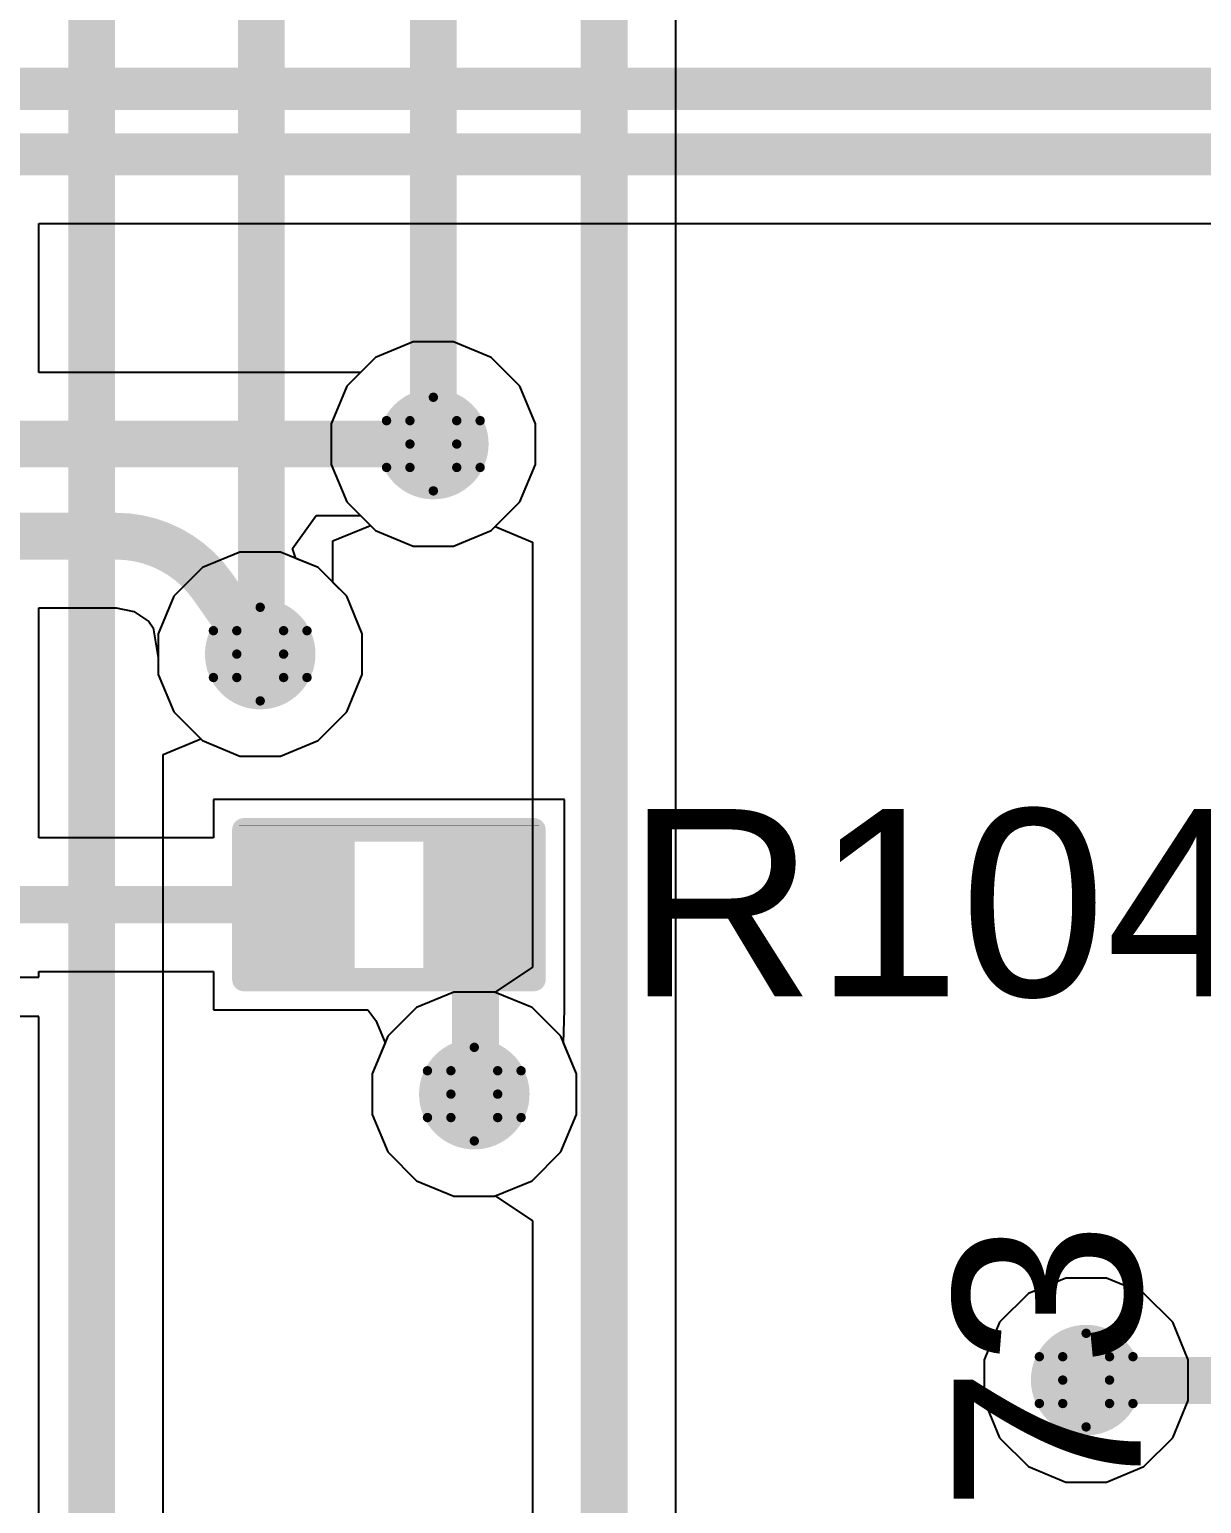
# Model space of a CAD drawing. Header units: inches. Extents: x 24 to 500, y 68 to 269.
# Drawn here: x 359.34 to 365.7, y 151.12 to 159.12 of the extents above; entities that cross this region are included whole.
import ezdxf

# ---------------------------------------------------------------- set-up
doc = ezdxf.new("R2010")
doc.units = ezdxf.units.IN
for name, color, linetype in [('Bottom Layer', 5, 'Continuous'), ('Drill Drawing', 1, 'Continuous'), ('Layer 1', 16, 'Continuous'), ('Layer 2', 76, 'Continuous'), ('Top Layer', 1, 'Continuous'), ('Top Overlay', 2, 'Continuous'), ('Top Paste', 8, 'Continuous'), ('Top Solder', 216, 'Continuous'), ('Via Holes', 16, 'Continuous')]:
    doc.layers.add(name, color=color, linetype=linetype)
doc.styles.add('Arial', font='', dxfattribs={"height": 0.2})
doc.styles.get('Arial').set_extended_font_data('Arial')

# ---------------------------------------------------------------- blocks, each defined once
blk = doc.blocks.new('R___0402_107')
at = {"layer": 'Top Layer'}
for points in [[(-0.6985, -0.3175), (-0.6985, 0.3175), (-0.2413, 0.3175), (-0.2413, -0.3175)], [(0.2413, -0.3175), (0.2413, 0.3175), (0.6985, 0.3175), (0.6985, -0.3175)]]:
    blk.add_hatch(color=1, dxfattribs=at).paths.add_polyline_path(points)
at = {"layer": 'Top Paste'}
for points in [[(-0.6985, -0.3175), (-0.6985, 0.3175), (-0.2413, 0.3175), (-0.2413, -0.3175)], [(0.2413, -0.3175), (0.2413, 0.3175), (0.6985, 0.3175), (0.6985, -0.3175)]]:
    blk.add_hatch(color=8, dxfattribs=at).paths.add_polyline_path(points)
at = {"layer": 'Top Solder'}
for points in [[(-0.7535, -0.3725), (-0.7535, 0.3725), (-0.1863, 0.3725), (-0.1863, -0.3725)], [(0.1863, -0.3725), (0.1863, 0.3725), (0.7535, 0.3725), (0.7535, -0.3725)]]:
    blk.add_hatch(color=216, dxfattribs=at).paths.add_polyline_path(points)
at = {"layer": 'Top Overlay'}
for points in [[(0.7874, 0.4064, 0.127, 0.127, 0), (-0.7874, 0.4064, 0.127, 0.127, 0)], [(-0.7874, 0.4064, 0.127, 0.127, 0), (-0.7874, -0.4064, 0.127, 0.127, 0)], [(0.7874, 0.4064, 0.127, 0.127, 0), (0.7874, -0.4064, 0.127, 0.127, 0)], [(0.7874, -0.4064, 0.127, 0.127, 0), (-0.7874, -0.4064, 0.127, 0.127, 0)], [(0.8128, -0.4318, 0.00323, 0.00323, 0), (-0.8128, -0.4318, 0.00323, 0.00323, 0)]]:
    blk.add_lwpolyline(points, format="xyseb", dxfattribs=at)
for points in [[(-0.8191, 0.4064, 0.0635, 0.0635, 1), (-0.7556, 0.4064, 0.0635, 0.0635, 1)], [(-0.8191, 0.4064, 0.0635, 0.0635, 1), (-0.7556, 0.4064, 0.0635, 0.0635, 1)], [(0.7556, 0.4064, 0.0635, 0.0635, 1), (0.8191, 0.4064, 0.0635, 0.0635, 1)], [(0.7556, 0.4064, 0.0635, 0.0635, 1), (0.8191, 0.4064, 0.0635, 0.0635, 1)], [(-0.8191, -0.4064, 0.0635, 0.0635, 1), (-0.7556, -0.4064, 0.0635, 0.0635, 1)], [(-0.8191, -0.4064, 0.0635, 0.0635, 1), (-0.7556, -0.4064, 0.0635, 0.0635, 1)], [(0.7556, -0.4064, 0.0635, 0.0635, 1), (0.8191, -0.4064, 0.0635, 0.0635, 1)], [(0.7556, -0.4064, 0.0635, 0.0635, 1), (0.8191, -0.4064, 0.0635, 0.0635, 1)], [(-0.8136, -0.4318, 0.00161, 0.00161, 1), (-0.812, -0.4318, 0.00161, 0.00161, 1)], [(0.812, -0.4318, 0.00161, 0.00161, 1), (0.8136, -0.4318, 0.00161, 0.00161, 1)]]:
    blk.add_lwpolyline(points, format="xyseb", close=True, dxfattribs=at)

msp = doc.modelspace()

# ---------------------------------------------------------------- hatches: boundary and pattern name
at = {"layer": 'Bottom Layer'}
h = msp.add_hatch(color=5, dxfattribs=at)
edge = h.paths.add_edge_path()
edge.add_arc((361.5309, 156.8706), 0.3, 0, 360)
h = msp.add_hatch(color=5, dxfattribs=at)
edge = h.paths.add_edge_path()
edge.add_arc((360.5911, 155.7306), 0.3, 0, 360)
h = msp.add_hatch(color=5, dxfattribs=at)
edge = h.paths.add_edge_path()
edge.add_arc((361.7531, 153.3424), 0.3, 0, 360)
h = msp.add_hatch(color=5, dxfattribs=at)
edge = h.paths.add_edge_path()
edge.add_arc((365.0742, 151.7904), 0.3, 0, 360)
at = {"layer": 'Layer 1'}
h = msp.add_hatch(color=16, dxfattribs=at)
edge = h.paths.add_edge_path()
edge.add_arc((361.5309, 156.8706), 0.3, 0, 360)
h = msp.add_hatch(color=16, dxfattribs=at)
edge = h.paths.add_edge_path()
edge.add_arc((360.5911, 155.7306), 0.3, 0, 360)
h = msp.add_hatch(color=16, dxfattribs=at)
edge = h.paths.add_edge_path()
edge.add_arc((361.7531, 153.3424), 0.3, 0, 360)
h = msp.add_hatch(color=16, dxfattribs=at)
edge = h.paths.add_edge_path()
edge.add_arc((365.0742, 151.7904), 0.3, 0, 360)
at = {"layer": 'Layer 2'}
h = msp.add_hatch(color=76, dxfattribs=at)
edge = h.paths.add_edge_path()
edge.add_arc((361.5309, 156.8706), 0.3, 0, 360)
h = msp.add_hatch(color=76, dxfattribs=at)
edge = h.paths.add_edge_path()
edge.add_arc((360.5911, 155.7306), 0.3, 0, 360)
h = msp.add_hatch(color=76, dxfattribs=at)
edge = h.paths.add_edge_path()
edge.add_arc((361.7531, 153.3424), 0.3, 0, 360)
h = msp.add_hatch(color=76, dxfattribs=at)
edge = h.paths.add_edge_path()
edge.add_arc((365.0742, 151.7904), 0.3, 0, 360)
at = {"layer": 'Top Layer'}
h = msp.add_hatch(color=1, dxfattribs=at)
edge = h.paths.add_edge_path()
edge.add_arc((361.5309, 156.8706), 0.3, 0, 360)
h = msp.add_hatch(color=1, dxfattribs=at)
edge = h.paths.add_edge_path()
edge.add_arc((360.5911, 155.7306), 0.3, 0, 360)
h = msp.add_hatch(color=1, dxfattribs=at)
edge = h.paths.add_edge_path()
edge.add_arc((361.7531, 153.3424), 0.3, 0, 360)
h = msp.add_hatch(color=1, dxfattribs=at)
edge = h.paths.add_edge_path()
edge.add_arc((365.0742, 151.7904), 0.3, 0, 360)
at = {"layer": 'Via Holes'}
h = msp.add_hatch(color=7, dxfattribs=at)
edge = h.paths.add_edge_path()
edge.add_arc((361.5309, 156.8706), 0.15, 0, 360)
h = msp.add_hatch(color=7, dxfattribs=at)
edge = h.paths.add_edge_path()
edge.add_arc((360.5911, 155.7306), 0.15, 0, 360)
h = msp.add_hatch(color=7, dxfattribs=at)
edge = h.paths.add_edge_path()
edge.add_arc((361.7531, 153.3424), 0.15, 0, 360)
h = msp.add_hatch(color=7, dxfattribs=at)
edge = h.paths.add_edge_path()
edge.add_arc((365.0742, 151.7904), 0.15, 0, 360)

# ---------------------------------------------------------------- linework, layer by layer
at = {"layer": 'Bottom Layer'}
for p, q in [((362.8465, 148.2656), (362.8465, 160.2002)), ((360.9859, 156.345), (361.1889, 156.4291)), ((361.1889, 156.4291), (361.2171, 156.4009)), ((361.2171, 156.4009), (361.4207, 156.3166)), ((361.6411, 156.3166), (361.8447, 156.4009)), ((361.8447, 156.4009), (361.8665, 156.4228)), ((361.8665, 156.4228), (362.0695, 156.3387)), ((360.9859, 156.1193), (360.9859, 156.345)), ((362.0695, 156.3387), (362.0695, 154.0307)), ((361.4207, 156.3166), (361.6411, 156.3166)), ((361.0608, 156.0444), (360.9859, 156.1193)), ((361.1451, 155.8408), (361.0608, 156.0444)), ((361.1451, 155.6204), (361.1451, 155.8408)), ((361.0608, 155.4168), (361.1451, 155.6204)), ((360.9049, 155.2609), (361.0608, 155.4168)), ((360.0652, 155.186), (360.2682, 155.2701)), ((360.2682, 155.2701), (360.2773, 155.2609)), ((360.2773, 155.2609), (360.4809, 155.1766)), ((360.7013, 155.1766), (360.9049, 155.2609)), ((360.0652, 150.3882), (360.0652, 155.186)), ((360.4809, 155.1766), (360.7013, 155.1766)), ((362.0695, 154.0307), (361.8665, 153.895)), ((361.6429, 153.8964), (361.4392, 153.8121)), ((361.8633, 153.8964), (361.6429, 153.8964)), ((361.8665, 153.895), (361.8633, 153.8964)), ((361.4392, 153.8121), (361.2834, 153.6562)), ((361.2834, 153.6562), (361.1991, 153.4526)), ((361.1991, 153.4526), (361.1991, 153.2322)), ((361.1991, 153.2322), (361.2834, 153.0286)), ((361.2834, 153.0286), (361.4392, 152.8727)), ((361.4392, 152.8727), (361.6429, 152.7884)), ((361.6429, 152.7884), (361.8633, 152.7884)), ((361.8633, 152.7884), (361.8665, 152.7898)), ((361.8665, 152.7898), (362.0695, 152.6541)), ((362.0695, 152.6541), (362.0695, 148.2656))]:
    msp.add_line(p, q, dxfattribs=at)
for points in [[(359.6767, 143.7767, 0.254, 0.254, 0), (359.6767, 163.4744, 0.254, 0.254, 0)], [(361.5309, 156.8706, 0.254, 0.254, 0), (361.5309, 163.4744, 0.254, 0.254, 0)], [(360.5975, 155.737, 0.254, 0.254, 0), (360.5975, 163.468, 0.254, 0.254, 0)], [(362.458, 147.8706, 0.254, 0.254, 0), (362.458, 160.2002, 0.254, 0.254, 0)], [(360.5911, 155.7306, 0.254, 0.254, 0), (360.5975, 155.737, 0.254, 0.254, 0)]]:
    msp.add_lwpolyline(points, format="xyseb", dxfattribs=at)
for points in [[(361.4674, 156.8706, 0.127, 0.127, 1), (361.5944, 156.8706, 0.127, 0.127, 1)], [(360.5276, 155.7306, 0.127, 0.127, 1), (360.6546, 155.7306, 0.127, 0.127, 1)], [(360.534, 155.737, 0.127, 0.127, 1), (360.661, 155.737, 0.127, 0.127, 1)], [(360.534, 155.737, 0.127, 0.127, 1), (360.661, 155.737, 0.127, 0.127, 1)]]:
    msp.add_lwpolyline(points, format="xyseb", close=True, dxfattribs=at)
at = {"layer": 'Drill Drawing'}
for points in [[(361.4039, 156.9976, 0.0508, 0.0508, 0), (361.5309, 157.1246, 0.0508, 0.0508, 0)], [(361.5309, 157.1246, 0.0508, 0.0508, 0), (361.6579, 156.9976, 0.0508, 0.0508, 0)], [(361.2769, 156.9976, 0.0508, 0.0508, 0), (361.4039, 156.8706, 0.0508, 0.0508, 0)], [(361.2769, 156.9976, 0.0508, 0.0508, 0), (361.4039, 156.9976, 0.0508, 0.0508, 0)], [(361.6579, 156.9976, 0.0508, 0.0508, 0), (361.7849, 156.9976, 0.0508, 0.0508, 0)], [(361.6579, 156.8706, 0.0508, 0.0508, 0), (361.7849, 156.9976, 0.0508, 0.0508, 0)], [(361.2769, 156.7436, 0.0508, 0.0508, 0), (361.4039, 156.8706, 0.0508, 0.0508, 0)], [(361.6579, 156.8706, 0.0508, 0.0508, 0), (361.7849, 156.7436, 0.0508, 0.0508, 0)], [(361.2769, 156.7436, 0.0508, 0.0508, 0), (361.4039, 156.7436, 0.0508, 0.0508, 0)], [(361.4039, 156.7436, 0.0508, 0.0508, 0), (361.5309, 156.6166, 0.0508, 0.0508, 0)], [(361.5309, 156.6166, 0.0508, 0.0508, 0), (361.6579, 156.7436, 0.0508, 0.0508, 0)], [(361.6579, 156.7436, 0.0508, 0.0508, 0), (361.7849, 156.7436, 0.0508, 0.0508, 0)], [(360.4641, 155.8576, 0.0508, 0.0508, 0), (360.5911, 155.9846, 0.0508, 0.0508, 0)], [(360.5911, 155.9846, 0.0508, 0.0508, 0), (360.7181, 155.8576, 0.0508, 0.0508, 0)], [(360.3371, 155.8576, 0.0508, 0.0508, 0), (360.4641, 155.7306, 0.0508, 0.0508, 0)], [(360.3371, 155.8576, 0.0508, 0.0508, 0), (360.4641, 155.8576, 0.0508, 0.0508, 0)], [(360.7181, 155.8576, 0.0508, 0.0508, 0), (360.8451, 155.8576, 0.0508, 0.0508, 0)], [(360.7181, 155.7306, 0.0508, 0.0508, 0), (360.8451, 155.8576, 0.0508, 0.0508, 0)], [(360.3371, 155.6036, 0.0508, 0.0508, 0), (360.4641, 155.7306, 0.0508, 0.0508, 0)], [(360.7181, 155.7306, 0.0508, 0.0508, 0), (360.8451, 155.6036, 0.0508, 0.0508, 0)], [(360.3371, 155.6036, 0.0508, 0.0508, 0), (360.4641, 155.6036, 0.0508, 0.0508, 0)], [(360.4641, 155.6036, 0.0508, 0.0508, 0), (360.5911, 155.4766, 0.0508, 0.0508, 0)], [(360.5911, 155.4766, 0.0508, 0.0508, 0), (360.7181, 155.6036, 0.0508, 0.0508, 0)], [(360.7181, 155.6036, 0.0508, 0.0508, 0), (360.8451, 155.6036, 0.0508, 0.0508, 0)], [(361.6261, 153.4694, 0.0508, 0.0508, 0), (361.7531, 153.5964, 0.0508, 0.0508, 0)], [(361.7531, 153.5964, 0.0508, 0.0508, 0), (361.8801, 153.4694, 0.0508, 0.0508, 0)], [(361.4991, 153.4694, 0.0508, 0.0508, 0), (361.6261, 153.3424, 0.0508, 0.0508, 0)], [(361.4991, 153.4694, 0.0508, 0.0508, 0), (361.6261, 153.4694, 0.0508, 0.0508, 0)], [(361.8801, 153.4694, 0.0508, 0.0508, 0), (362.0071, 153.4694, 0.0508, 0.0508, 0)], [(361.8801, 153.3424, 0.0508, 0.0508, 0), (362.0071, 153.4694, 0.0508, 0.0508, 0)], [(361.4991, 153.2154, 0.0508, 0.0508, 0), (361.6261, 153.3424, 0.0508, 0.0508, 0)], [(361.8801, 153.3424, 0.0508, 0.0508, 0), (362.0071, 153.2154, 0.0508, 0.0508, 0)], [(361.4991, 153.2154, 0.0508, 0.0508, 0), (361.6261, 153.2154, 0.0508, 0.0508, 0)], [(361.6261, 153.2154, 0.0508, 0.0508, 0), (361.7531, 153.0884, 0.0508, 0.0508, 0)], [(361.7531, 153.0884, 0.0508, 0.0508, 0), (361.8801, 153.2154, 0.0508, 0.0508, 0)], [(361.8801, 153.2154, 0.0508, 0.0508, 0), (362.0071, 153.2154, 0.0508, 0.0508, 0)], [(364.9472, 151.9174, 0.0508, 0.0508, 0), (365.0742, 152.0444, 0.0508, 0.0508, 0)], [(365.0742, 152.0444, 0.0508, 0.0508, 0), (365.2012, 151.9174, 0.0508, 0.0508, 0)], [(364.8202, 151.9174, 0.0508, 0.0508, 0), (364.9472, 151.7904, 0.0508, 0.0508, 0)], [(364.8202, 151.9174, 0.0508, 0.0508, 0), (364.9472, 151.9174, 0.0508, 0.0508, 0)], [(365.2012, 151.9174, 0.0508, 0.0508, 0), (365.3282, 151.9174, 0.0508, 0.0508, 0)], [(365.2012, 151.7904, 0.0508, 0.0508, 0), (365.3282, 151.9174, 0.0508, 0.0508, 0)], [(364.8202, 151.6634, 0.0508, 0.0508, 0), (364.9472, 151.7904, 0.0508, 0.0508, 0)], [(365.2012, 151.7904, 0.0508, 0.0508, 0), (365.3282, 151.6634, 0.0508, 0.0508, 0)], [(364.8202, 151.6634, 0.0508, 0.0508, 0), (364.9472, 151.6634, 0.0508, 0.0508, 0)], [(364.9472, 151.6634, 0.0508, 0.0508, 0), (365.0742, 151.5364, 0.0508, 0.0508, 0)], [(365.0742, 151.5364, 0.0508, 0.0508, 0), (365.2012, 151.6634, 0.0508, 0.0508, 0)], [(365.2012, 151.6634, 0.0508, 0.0508, 0), (365.3282, 151.6634, 0.0508, 0.0508, 0)]]:
    msp.add_lwpolyline(points, format="xyseb", dxfattribs=at)
for points in [[(361.5182, 157.1246, 0.0254, 0.0254, 1), (361.5436, 157.1246, 0.0254, 0.0254, 1)], [(361.5182, 157.1246, 0.0254, 0.0254, 1), (361.5436, 157.1246, 0.0254, 0.0254, 1)], [(361.2642, 156.9976, 0.0254, 0.0254, 1), (361.2896, 156.9976, 0.0254, 0.0254, 1)], [(361.2642, 156.9976, 0.0254, 0.0254, 1), (361.2896, 156.9976, 0.0254, 0.0254, 1)], [(361.3912, 156.9976, 0.0254, 0.0254, 1), (361.4166, 156.9976, 0.0254, 0.0254, 1)], [(361.3912, 156.9976, 0.0254, 0.0254, 1), (361.4166, 156.9976, 0.0254, 0.0254, 1)], [(361.6452, 156.9976, 0.0254, 0.0254, 1), (361.6706, 156.9976, 0.0254, 0.0254, 1)], [(361.6452, 156.9976, 0.0254, 0.0254, 1), (361.6706, 156.9976, 0.0254, 0.0254, 1)], [(361.7722, 156.9976, 0.0254, 0.0254, 1), (361.7976, 156.9976, 0.0254, 0.0254, 1)], [(361.7722, 156.9976, 0.0254, 0.0254, 1), (361.7976, 156.9976, 0.0254, 0.0254, 1)], [(361.3912, 156.8706, 0.0254, 0.0254, 1), (361.4166, 156.8706, 0.0254, 0.0254, 1)], [(361.3912, 156.8706, 0.0254, 0.0254, 1), (361.4166, 156.8706, 0.0254, 0.0254, 1)], [(361.6452, 156.8706, 0.0254, 0.0254, 1), (361.6706, 156.8706, 0.0254, 0.0254, 1)], [(361.6452, 156.8706, 0.0254, 0.0254, 1), (361.6706, 156.8706, 0.0254, 0.0254, 1)], [(361.2642, 156.7436, 0.0254, 0.0254, 1), (361.2896, 156.7436, 0.0254, 0.0254, 1)], [(361.2642, 156.7436, 0.0254, 0.0254, 1), (361.2896, 156.7436, 0.0254, 0.0254, 1)], [(361.3912, 156.7436, 0.0254, 0.0254, 1), (361.4166, 156.7436, 0.0254, 0.0254, 1)], [(361.3912, 156.7436, 0.0254, 0.0254, 1), (361.4166, 156.7436, 0.0254, 0.0254, 1)], [(361.6452, 156.7436, 0.0254, 0.0254, 1), (361.6706, 156.7436, 0.0254, 0.0254, 1)], [(361.6452, 156.7436, 0.0254, 0.0254, 1), (361.6706, 156.7436, 0.0254, 0.0254, 1)], [(361.7722, 156.7436, 0.0254, 0.0254, 1), (361.7976, 156.7436, 0.0254, 0.0254, 1)], [(361.7722, 156.7436, 0.0254, 0.0254, 1), (361.7976, 156.7436, 0.0254, 0.0254, 1)], [(361.5182, 156.6166, 0.0254, 0.0254, 1), (361.5436, 156.6166, 0.0254, 0.0254, 1)], [(361.5182, 156.6166, 0.0254, 0.0254, 1), (361.5436, 156.6166, 0.0254, 0.0254, 1)], [(360.5784, 155.9846, 0.0254, 0.0254, 1), (360.6038, 155.9846, 0.0254, 0.0254, 1)], [(360.5784, 155.9846, 0.0254, 0.0254, 1), (360.6038, 155.9846, 0.0254, 0.0254, 1)], [(360.3244, 155.8576, 0.0254, 0.0254, 1), (360.3498, 155.8576, 0.0254, 0.0254, 1)], [(360.3244, 155.8576, 0.0254, 0.0254, 1), (360.3498, 155.8576, 0.0254, 0.0254, 1)], [(360.4514, 155.8576, 0.0254, 0.0254, 1), (360.4768, 155.8576, 0.0254, 0.0254, 1)], [(360.4514, 155.8576, 0.0254, 0.0254, 1), (360.4768, 155.8576, 0.0254, 0.0254, 1)], [(360.7054, 155.8576, 0.0254, 0.0254, 1), (360.7308, 155.8576, 0.0254, 0.0254, 1)], [(360.7054, 155.8576, 0.0254, 0.0254, 1), (360.7308, 155.8576, 0.0254, 0.0254, 1)], [(360.8324, 155.8576, 0.0254, 0.0254, 1), (360.8578, 155.8576, 0.0254, 0.0254, 1)], [(360.8324, 155.8576, 0.0254, 0.0254, 1), (360.8578, 155.8576, 0.0254, 0.0254, 1)], [(360.4514, 155.7306, 0.0254, 0.0254, 1), (360.4768, 155.7306, 0.0254, 0.0254, 1)], [(360.4514, 155.7306, 0.0254, 0.0254, 1), (360.4768, 155.7306, 0.0254, 0.0254, 1)], [(360.7054, 155.7306, 0.0254, 0.0254, 1), (360.7308, 155.7306, 0.0254, 0.0254, 1)], [(360.7054, 155.7306, 0.0254, 0.0254, 1), (360.7308, 155.7306, 0.0254, 0.0254, 1)], [(360.3244, 155.6036, 0.0254, 0.0254, 1), (360.3498, 155.6036, 0.0254, 0.0254, 1)], [(360.3244, 155.6036, 0.0254, 0.0254, 1), (360.3498, 155.6036, 0.0254, 0.0254, 1)], [(360.4514, 155.6036, 0.0254, 0.0254, 1), (360.4768, 155.6036, 0.0254, 0.0254, 1)], [(360.4514, 155.6036, 0.0254, 0.0254, 1), (360.4768, 155.6036, 0.0254, 0.0254, 1)], [(360.7054, 155.6036, 0.0254, 0.0254, 1), (360.7308, 155.6036, 0.0254, 0.0254, 1)], [(360.7054, 155.6036, 0.0254, 0.0254, 1), (360.7308, 155.6036, 0.0254, 0.0254, 1)], [(360.8324, 155.6036, 0.0254, 0.0254, 1), (360.8578, 155.6036, 0.0254, 0.0254, 1)], [(360.8324, 155.6036, 0.0254, 0.0254, 1), (360.8578, 155.6036, 0.0254, 0.0254, 1)], [(360.5784, 155.4766, 0.0254, 0.0254, 1), (360.6038, 155.4766, 0.0254, 0.0254, 1)], [(360.5784, 155.4766, 0.0254, 0.0254, 1), (360.6038, 155.4766, 0.0254, 0.0254, 1)], [(361.7404, 153.5964, 0.0254, 0.0254, 1), (361.7658, 153.5964, 0.0254, 0.0254, 1)], [(361.7404, 153.5964, 0.0254, 0.0254, 1), (361.7658, 153.5964, 0.0254, 0.0254, 1)], [(361.4864, 153.4694, 0.0254, 0.0254, 1), (361.5118, 153.4694, 0.0254, 0.0254, 1)], [(361.4864, 153.4694, 0.0254, 0.0254, 1), (361.5118, 153.4694, 0.0254, 0.0254, 1)], [(361.6134, 153.4694, 0.0254, 0.0254, 1), (361.6388, 153.4694, 0.0254, 0.0254, 1)], [(361.6134, 153.4694, 0.0254, 0.0254, 1), (361.6388, 153.4694, 0.0254, 0.0254, 1)], [(361.8674, 153.4694, 0.0254, 0.0254, 1), (361.8928, 153.4694, 0.0254, 0.0254, 1)], [(361.8674, 153.4694, 0.0254, 0.0254, 1), (361.8928, 153.4694, 0.0254, 0.0254, 1)], [(361.9944, 153.4694, 0.0254, 0.0254, 1), (362.0198, 153.4694, 0.0254, 0.0254, 1)], [(361.9944, 153.4694, 0.0254, 0.0254, 1), (362.0198, 153.4694, 0.0254, 0.0254, 1)], [(361.6134, 153.3424, 0.0254, 0.0254, 1), (361.6388, 153.3424, 0.0254, 0.0254, 1)], [(361.6134, 153.3424, 0.0254, 0.0254, 1), (361.6388, 153.3424, 0.0254, 0.0254, 1)], [(361.8674, 153.3424, 0.0254, 0.0254, 1), (361.8928, 153.3424, 0.0254, 0.0254, 1)], [(361.8674, 153.3424, 0.0254, 0.0254, 1), (361.8928, 153.3424, 0.0254, 0.0254, 1)], [(361.4864, 153.2154, 0.0254, 0.0254, 1), (361.5118, 153.2154, 0.0254, 0.0254, 1)], [(361.4864, 153.2154, 0.0254, 0.0254, 1), (361.5118, 153.2154, 0.0254, 0.0254, 1)], [(361.6134, 153.2154, 0.0254, 0.0254, 1), (361.6388, 153.2154, 0.0254, 0.0254, 1)], [(361.6134, 153.2154, 0.0254, 0.0254, 1), (361.6388, 153.2154, 0.0254, 0.0254, 1)], [(361.8674, 153.2154, 0.0254, 0.0254, 1), (361.8928, 153.2154, 0.0254, 0.0254, 1)], [(361.8674, 153.2154, 0.0254, 0.0254, 1), (361.8928, 153.2154, 0.0254, 0.0254, 1)], [(361.9944, 153.2154, 0.0254, 0.0254, 1), (362.0198, 153.2154, 0.0254, 0.0254, 1)], [(361.9944, 153.2154, 0.0254, 0.0254, 1), (362.0198, 153.2154, 0.0254, 0.0254, 1)], [(361.7404, 153.0884, 0.0254, 0.0254, 1), (361.7658, 153.0884, 0.0254, 0.0254, 1)], [(361.7404, 153.0884, 0.0254, 0.0254, 1), (361.7658, 153.0884, 0.0254, 0.0254, 1)], [(365.0615, 152.0444, 0.0254, 0.0254, 1), (365.0869, 152.0444, 0.0254, 0.0254, 1)], [(365.0615, 152.0444, 0.0254, 0.0254, 1), (365.0869, 152.0444, 0.0254, 0.0254, 1)], [(364.8075, 151.9174, 0.0254, 0.0254, 1), (364.8329, 151.9174, 0.0254, 0.0254, 1)], [(364.8075, 151.9174, 0.0254, 0.0254, 1), (364.8329, 151.9174, 0.0254, 0.0254, 1)], [(364.9345, 151.9174, 0.0254, 0.0254, 1), (364.9599, 151.9174, 0.0254, 0.0254, 1)], [(364.9345, 151.9174, 0.0254, 0.0254, 1), (364.9599, 151.9174, 0.0254, 0.0254, 1)], [(365.1885, 151.9174, 0.0254, 0.0254, 1), (365.2139, 151.9174, 0.0254, 0.0254, 1)], [(365.1885, 151.9174, 0.0254, 0.0254, 1), (365.2139, 151.9174, 0.0254, 0.0254, 1)], [(365.3155, 151.9174, 0.0254, 0.0254, 1), (365.3409, 151.9174, 0.0254, 0.0254, 1)], [(365.3155, 151.9174, 0.0254, 0.0254, 1), (365.3409, 151.9174, 0.0254, 0.0254, 1)], [(364.9345, 151.7904, 0.0254, 0.0254, 1), (364.9599, 151.7904, 0.0254, 0.0254, 1)], [(364.9345, 151.7904, 0.0254, 0.0254, 1), (364.9599, 151.7904, 0.0254, 0.0254, 1)], [(365.1885, 151.7904, 0.0254, 0.0254, 1), (365.2139, 151.7904, 0.0254, 0.0254, 1)], [(365.1885, 151.7904, 0.0254, 0.0254, 1), (365.2139, 151.7904, 0.0254, 0.0254, 1)], [(364.8075, 151.6634, 0.0254, 0.0254, 1), (364.8329, 151.6634, 0.0254, 0.0254, 1)], [(364.8075, 151.6634, 0.0254, 0.0254, 1), (364.8329, 151.6634, 0.0254, 0.0254, 1)], [(364.9345, 151.6634, 0.0254, 0.0254, 1), (364.9599, 151.6634, 0.0254, 0.0254, 1)], [(364.9345, 151.6634, 0.0254, 0.0254, 1), (364.9599, 151.6634, 0.0254, 0.0254, 1)], [(365.1885, 151.6634, 0.0254, 0.0254, 1), (365.2139, 151.6634, 0.0254, 0.0254, 1)], [(365.1885, 151.6634, 0.0254, 0.0254, 1), (365.2139, 151.6634, 0.0254, 0.0254, 1)], [(365.3155, 151.6634, 0.0254, 0.0254, 1), (365.3409, 151.6634, 0.0254, 0.0254, 1)], [(365.3155, 151.6634, 0.0254, 0.0254, 1), (365.3409, 151.6634, 0.0254, 0.0254, 1)], [(365.0615, 151.5364, 0.0254, 0.0254, 1), (365.0869, 151.5364, 0.0254, 0.0254, 1)], [(365.0615, 151.5364, 0.0254, 0.0254, 1), (365.0869, 151.5364, 0.0254, 0.0254, 1)]]:
    msp.add_lwpolyline(points, format="xyseb", close=True, dxfattribs=at)
at = {"layer": 'Layer 1'}
for p, q in [((361.4207, 157.4246), (361.2171, 157.3403)), ((361.6411, 157.4246), (361.4207, 157.4246)), ((361.8447, 157.3403), (361.6411, 157.4246)), ((361.2171, 157.3403), (361.0612, 157.1844)), ((362.0006, 157.1844), (361.8447, 157.3403)), ((361.0612, 157.1844), (360.9769, 156.9808)), ((362.0849, 156.9808), (362.0006, 157.1844)), ((360.9769, 156.9808), (360.9769, 156.7604)), ((362.0849, 156.7604), (362.0849, 156.9808)), ((360.9769, 156.7604), (361.0612, 156.5568)), ((362.0006, 156.5568), (362.0849, 156.7604)), ((361.0612, 156.5568), (361.2171, 156.4009)), ((361.8447, 156.4009), (362.0006, 156.5568)), ((361.2171, 156.4009), (361.4207, 156.3166)), ((361.6411, 156.3166), (361.8447, 156.4009)), ((360.4809, 156.2846), (360.2773, 156.2003)), ((360.7013, 156.2846), (360.4809, 156.2846)), ((360.9049, 156.2003), (360.7013, 156.2846)), ((361.4207, 156.3166), (361.6411, 156.3166)), ((360.2773, 156.2003), (360.1214, 156.0444)), ((361.0608, 156.0444), (360.9049, 156.2003)), ((360.1214, 156.0444), (360.0371, 155.8408)), ((361.1451, 155.8408), (361.0608, 156.0444)), ((360.0371, 155.8408), (360.0371, 155.6204)), ((361.1451, 155.6204), (361.1451, 155.8408)), ((360.0371, 155.6204), (360.1214, 155.4168)), ((361.0608, 155.4168), (361.1451, 155.6204)), ((360.1214, 155.4168), (360.2773, 155.2609)), ((360.9049, 155.2609), (361.0608, 155.4168)), ((360.2773, 155.2609), (360.4809, 155.1766)), ((360.7013, 155.1766), (360.9049, 155.2609)), ((360.4809, 155.1766), (360.7013, 155.1766)), ((361.6429, 153.8964), (361.4392, 153.8121)), ((361.8633, 153.8964), (361.6429, 153.8964)), ((362.0669, 153.8121), (361.8633, 153.8964)), ((361.4392, 153.8121), (361.2834, 153.6562)), ((362.2227, 153.6562), (362.0669, 153.8121)), ((361.2834, 153.6562), (361.1991, 153.4526)), ((362.3071, 153.4526), (362.2227, 153.6562)), ((361.1991, 153.4526), (361.1991, 153.2322)), ((362.3071, 153.2322), (362.3071, 153.4526)), ((361.1991, 153.2322), (361.2834, 153.0286)), ((362.2227, 153.0286), (362.3071, 153.2322)), ((361.2834, 153.0286), (361.4392, 152.8727)), ((362.0669, 152.8727), (362.2227, 153.0286)), ((361.4392, 152.8727), (361.6429, 152.7884)), ((361.8633, 152.7884), (362.0669, 152.8727)), ((361.6429, 152.7884), (361.8633, 152.7884))]:
    msp.add_line(p, q, dxfattribs=at)
at = {"layer": 'Layer 2'}
for p, q in [((361.4207, 157.4246), (361.2171, 157.3403)), ((361.6411, 157.4246), (361.4207, 157.4246)), ((361.8447, 157.3403), (361.6411, 157.4246)), ((361.2171, 157.3403), (361.0612, 157.1844)), ((362.0006, 157.1844), (361.8447, 157.3403)), ((361.0612, 157.1844), (360.9769, 156.9808)), ((362.0849, 156.9808), (362.0006, 157.1844)), ((360.9769, 156.9808), (360.9769, 156.7604)), ((362.0849, 156.7604), (362.0849, 156.9808)), ((360.9769, 156.7604), (361.0612, 156.5568)), ((362.0006, 156.5568), (362.0849, 156.7604)), ((361.0612, 156.5568), (361.2171, 156.4009)), ((361.8447, 156.4009), (362.0006, 156.5568)), ((361.2171, 156.4009), (361.4207, 156.3166)), ((361.6411, 156.3166), (361.8447, 156.4009)), ((360.4809, 156.2846), (360.2773, 156.2003)), ((360.7013, 156.2846), (360.4809, 156.2846)), ((360.9049, 156.2003), (360.7013, 156.2846)), ((361.4207, 156.3166), (361.6411, 156.3166)), ((360.2773, 156.2003), (360.1214, 156.0444)), ((361.0608, 156.0444), (360.9049, 156.2003)), ((360.1214, 156.0444), (360.0371, 155.8408)), ((361.1451, 155.8408), (361.0608, 156.0444)), ((360.0371, 155.8408), (360.0371, 155.6204)), ((361.1451, 155.6204), (361.1451, 155.8408)), ((360.0371, 155.6204), (360.1214, 155.4168)), ((361.0608, 155.4168), (361.1451, 155.6204)), ((360.1214, 155.4168), (360.2773, 155.2609)), ((360.9049, 155.2609), (361.0608, 155.4168)), ((360.2773, 155.2609), (360.4809, 155.1766)), ((360.7013, 155.1766), (360.9049, 155.2609)), ((360.4809, 155.1766), (360.7013, 155.1766)), ((364.964, 152.3444), (364.7604, 152.2601)), ((365.1844, 152.3444), (364.964, 152.3444)), ((365.388, 152.2601), (365.1844, 152.3444)), ((364.7604, 152.2601), (364.6045, 152.1042)), ((365.5439, 152.1042), (365.388, 152.2601)), ((364.6045, 152.1042), (364.5202, 151.9006)), ((365.6282, 151.9006), (365.5439, 152.1042)), ((364.5202, 151.9006), (364.5202, 151.6802)), ((365.6282, 151.6802), (365.6282, 151.9006)), ((364.5202, 151.6802), (364.6045, 151.4766)), ((365.5439, 151.4766), (365.6282, 151.6802)), ((364.6045, 151.4766), (364.7604, 151.3207)), ((365.388, 151.3207), (365.5439, 151.4766)), ((364.7604, 151.3207), (364.964, 151.2364)), ((365.1844, 151.2364), (365.388, 151.3207)), ((364.964, 151.2364), (365.1844, 151.2364))]:
    msp.add_line(p, q, dxfattribs=at)
at = {"layer": 'Top Layer'}
for p, q in [((359.3892, 157.2591), (359.3892, 158.0673)), ((359.3892, 158.0673), (362.7265, 158.0673)), ((362.7265, 158.0673), (362.7265, 158.0673)), ((362.7265, 158.0673), (362.7265, 158.0673)), ((362.7265, 158.0673), (362.8714, 158.0673)), ((362.8714, 158.0673), (362.8726, 158.0675)), ((362.8726, 158.0675), (362.8737, 158.0673)), ((362.8737, 158.0673), (370.6117, 158.0673)), ((361.4207, 157.4246), (361.2171, 157.3403)), ((361.6411, 157.4246), (361.4207, 157.4246)), ((361.8447, 157.3403), (361.6411, 157.4246)), ((361.2171, 157.3403), (361.1359, 157.2591)), ((362.0006, 157.1844), (361.8447, 157.3403)), ((361.1359, 157.2591), (359.3892, 157.2591)), ((362.0849, 156.9808), (362.0006, 157.1844)), ((362.0849, 156.7604), (362.0849, 156.9808)), ((362.0006, 156.5568), (362.0849, 156.7604)), ((360.7664, 156.3043), (360.8954, 156.4821)), ((360.8954, 156.4821), (361.1359, 156.4821)), ((361.1359, 156.4821), (361.2171, 156.4009)), ((361.8447, 156.4009), (362.0006, 156.5568)), ((361.2171, 156.4009), (361.4207, 156.3166)), ((361.6411, 156.3166), (361.8447, 156.4009)), ((360.7841, 156.2503), (360.7664, 156.3043)), ((360.9049, 156.2003), (360.7841, 156.2503)), ((361.4207, 156.3166), (361.6411, 156.3166)), ((361.0608, 156.0444), (360.9049, 156.2003)), ((361.1451, 155.8408), (361.0608, 156.0444)), ((359.3892, 154.7332), (359.3892, 155.9821)), ((359.3892, 155.9821), (359.8085, 155.9821)), ((359.8085, 155.9821), (359.8085, 155.9817)), ((359.8085, 155.9817), (359.9046, 155.9626)), ((359.9046, 155.9626), (359.9861, 155.9082)), ((359.9861, 155.9082), (360.01, 155.8724)), ((360.01, 155.8724), (360.0371, 155.7101)), ((361.1451, 155.6204), (361.1451, 155.8408)), ((360.0371, 155.7101), (360.0371, 155.6204)), ((360.0371, 155.6204), (360.1214, 155.4168)), ((361.0608, 155.4168), (361.1451, 155.6204)), ((360.1214, 155.4168), (360.2773, 155.2609)), ((360.9049, 155.2609), (361.0608, 155.4168)), ((360.2773, 155.2609), (360.4809, 155.1766)), ((360.7013, 155.1766), (360.9049, 155.2609)), ((360.4809, 155.1766), (360.7013, 155.1766)), ((362.2421, 154.9421), (360.3371, 154.9421)), ((360.3371, 154.9421), (360.3371, 154.7332)), ((362.2421, 153.7991), (362.2421, 154.9421)), ((360.3371, 154.7332), (359.3892, 154.7332)), ((359.3892, 153.9766), (359.3892, 154.008)), ((359.3892, 154.008), (360.3371, 154.008)), ((360.3371, 154.008), (360.3371, 153.7991)), ((357.3212, 153.9766), (359.3892, 153.9766)), ((359.3892, 153.7646), (357.3212, 153.7646)), ((359.3892, 152.4766), (359.3892, 153.7646)), ((360.3371, 153.7991), (361.1748, 153.7991)), ((361.1748, 153.7991), (361.2178, 153.7425)), ((362.2372, 153.6213), (362.2421, 153.7991)), ((362.2421, 153.7991), (362.2421, 153.7991)), ((361.2178, 153.7425), (361.2689, 153.6213)), ((361.2689, 153.6213), (361.1991, 153.4526)), ((362.3071, 153.4526), (362.2372, 153.6213)), ((361.1991, 153.4526), (361.1991, 153.2322)), ((362.3071, 153.2322), (362.3071, 153.4526)), ((361.1991, 153.2322), (361.2834, 153.0286)), ((362.2227, 153.0286), (362.3071, 153.2322)), ((361.2834, 153.0286), (361.4392, 152.8727)), ((362.0669, 152.8727), (362.2227, 153.0286)), ((361.4392, 152.8727), (361.6429, 152.7884)), ((361.8633, 152.7884), (362.0669, 152.8727)), ((361.6429, 152.7884), (361.8633, 152.7884)), ((359.3892, 151.4766), (359.3892, 152.4766)), ((359.3892, 150.4766), (359.3892, 151.4766))]:
    msp.add_line(p, q, dxfattribs=at)
for points in [[(358.4274, 158.7984, 0.2286, 0.2286, 0), (370.6117, 158.7984, 0.2286, 0.2286, 0)], [(358.4274, 158.4428, 0.2286, 0.2286, 0), (362.7265, 158.4428, 0.2286, 0.2286, 0)], [(362.7265, 158.4428, 0.2286, 0.2286, 0), (362.8714, 158.4428, 0.2286, 0.2286, 0)], [(362.8737, 158.4428, 0.2286, 0.2286, -0.001637), (362.8714, 158.4428, 0.2286, 0.2286, 0)], [(362.8737, 158.4428, 0.2286, 0.2286, 0), (370.6117, 158.4428, 0.2286, 0.2286, 0)], [(358.3552, 156.8706, 0.254, 0.254, 0), (361.5309, 156.8706, 0.254, 0.254, 0)], [(358.3552, 156.3706, 0.254, 0.254, 0), (359.8085, 156.3706, 0.254, 0.254, 0)], [(359.8085, 156.3706, 0.254, 0.254, -0.244061), (360.3319, 156.0989, 0.254, 0.254, 0)], [(360.3319, 156.0989, 0.254, 0.254, 0), (360.5911, 155.7306, 0.254, 0.254, 0)], [(361.7595, 153.3424, 0.254, 0.254, 0), (361.7595, 154.3706, 0.254, 0.254, 0)], [(358.3552, 154.3706, 0.2032, 0.2032, 0), (360.8197, 154.3706, 0.2032, 0.2032, 0)], [(360.8197, 154.3706, 0.2032, 0.2032, 0), (360.8197, 154.3706, 0.2032, 0.2032, 0)], [(361.7531, 153.3424, 0.254, 0.254, 0), (361.7595, 153.3424, 0.254, 0.254, 0)], [(365.0742, 151.7885, 0.254, 0.254, 0), (365.0742, 151.7904, 0.254, 0.254, 0)], [(365.0742, 151.7885, 0.254, 0.254, 0), (366.3442, 151.7885, 0.254, 0.254, 0)]]:
    msp.add_lwpolyline(points, format="xyseb", dxfattribs=at)
for points in [[(362.6693, 158.4428, 0.1143, 0.1143, 1), (362.7836, 158.4428, 0.1143, 0.1143, 1)], [(362.6693, 158.4428, 0.1143, 0.1143, 1), (362.7836, 158.4428, 0.1143, 0.1143, 1)], [(362.8143, 158.4428, 0.1143, 0.1143, 1), (362.9286, 158.4428, 0.1143, 0.1143, 1)], [(362.8143, 158.4428, 0.1143, 0.1143, 1), (362.9286, 158.4428, 0.1143, 0.1143, 1)], [(362.8166, 158.4428, 0.1143, 0.1143, 1), (362.9309, 158.4428, 0.1143, 0.1143, 1)], [(362.8166, 158.4428, 0.1143, 0.1143, 1), (362.9309, 158.4428, 0.1143, 0.1143, 1)], [(361.4674, 156.8706, 0.127, 0.127, 1), (361.5944, 156.8706, 0.127, 0.127, 1)], [(359.745, 156.3706, 0.127, 0.127, 1), (359.872, 156.3706, 0.127, 0.127, 1)], [(359.745, 156.3706, 0.127, 0.127, 1), (359.872, 156.3706, 0.127, 0.127, 1)], [(360.2684, 156.0989, 0.127, 0.127, 1), (360.3954, 156.0989, 0.127, 0.127, 1)], [(360.2684, 156.0989, 0.127, 0.127, 1), (360.3954, 156.0989, 0.127, 0.127, 1)], [(360.5276, 155.7306, 0.127, 0.127, 1), (360.6546, 155.7306, 0.127, 0.127, 1)], [(361.696, 154.3706, 0.127, 0.127, 1), (361.823, 154.3706, 0.127, 0.127, 1)], [(360.7689, 154.3706, 0.1016, 0.1016, 1), (360.8705, 154.3706, 0.1016, 0.1016, 1)], [(360.7689, 154.3706, 0.1016, 0.1016, 1), (360.8705, 154.3706, 0.1016, 0.1016, 1)], [(360.7689, 154.3706, 0.1016, 0.1016, 1), (360.8705, 154.3706, 0.1016, 0.1016, 1)], [(361.6896, 153.3424, 0.127, 0.127, 1), (361.8166, 153.3424, 0.127, 0.127, 1)], [(361.696, 153.3424, 0.127, 0.127, 1), (361.823, 153.3424, 0.127, 0.127, 1)], [(361.696, 153.3424, 0.127, 0.127, 1), (361.823, 153.3424, 0.127, 0.127, 1)], [(365.0107, 151.7904, 0.127, 0.127, 1), (365.1377, 151.7904, 0.127, 0.127, 1)], [(365.0107, 151.7885, 0.127, 0.127, 1), (365.1377, 151.7885, 0.127, 0.127, 1)], [(365.0107, 151.7885, 0.127, 0.127, 1), (365.1377, 151.7885, 0.127, 0.127, 1)]]:
    msp.add_lwpolyline(points, format="xyseb", close=True, dxfattribs=at)

# ---------------------------------------------------------------- block references
at = {"rotation": 180}
msp.add_blockref('R___0402_107', (361.2896, 154.3706), dxfattribs=at)

# ---------------------------------------------------------------- texts
at = {"layer": 'Top Overlay', "style": 'Arial'}
msp.add_text('R104', height=1.016, dxfattribs=at).set_placement((362.577, 153.8734))
msp.add_text('C73', height=1.016, rotation=90, dxfattribs=at).set_placement((365.371, 150.0491))

doc.saveas('drawing.dxf')
